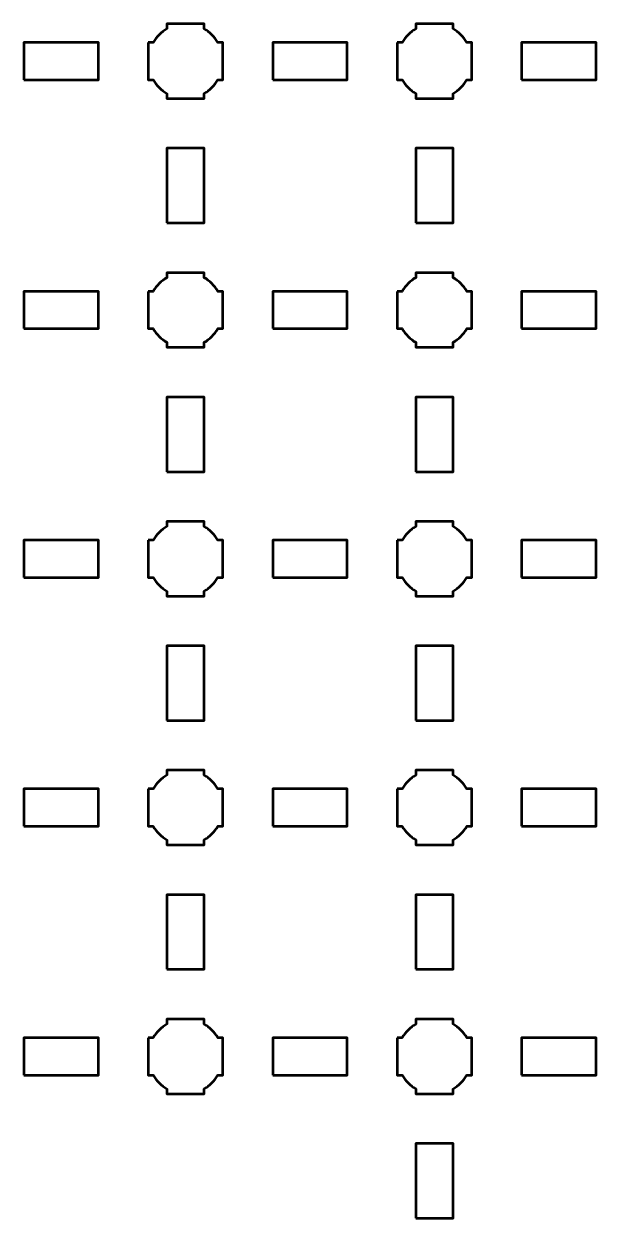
# Model space of a CAD drawing. Header units: centimetres. Extents: x -21.7 to 0.7, y -26 to -3.7.
# Drawn here: x -15.8 to -11.2, y -24.15 to -14.55 of the extents above; entities that cross this region are included whole.
import ezdxf

# ---------------------------------------------------------------- set-up
doc = ezdxf.new("R2010")
doc.units = ezdxf.units.CM
doc.header["$MEASUREMENT"] = 0
doc.layers.add('Layer 1', color=7, linetype='Continuous')

msp = doc.modelspace()

# ---------------------------------------------------------------- linework, layer by layer
at = {"layer": 'Layer 1', "lineweight": 53}
for points in [[(-15.8, -15), (-15.2, -15), (-15.2, -14.7), (-15.8, -14.7), (-15.8, -15)], [(-13.8, -15), (-13.2, -15), (-13.2, -14.7), (-13.8, -14.7), (-13.8, -15)], [(-11.8, -15), (-11.2, -15), (-11.2, -14.7), (-11.8, -14.7), (-11.8, -15)], [(-14.65, -16.15), (-14.35, -16.15), (-14.35, -15.55), (-14.65, -15.55), (-14.65, -16.15)], [(-12.65, -16.15), (-12.35, -16.15), (-12.35, -15.55), (-12.65, -15.55), (-12.65, -16.15)], [(-15.8, -17), (-15.2, -17), (-15.2, -16.7), (-15.8, -16.7), (-15.8, -17)], [(-13.8, -17), (-13.2, -17), (-13.2, -16.7), (-13.8, -16.7), (-13.8, -17)], [(-11.8, -17), (-11.2, -17), (-11.2, -16.7), (-11.8, -16.7), (-11.8, -17)], [(-14.65, -18.15), (-14.35, -18.15), (-14.35, -17.55), (-14.65, -17.55), (-14.65, -18.15)], [(-12.65, -18.15), (-12.35, -18.15), (-12.35, -17.55), (-12.65, -17.55), (-12.65, -18.15)], [(-15.8, -19), (-15.2, -19), (-15.2, -18.7), (-15.8, -18.7), (-15.8, -19)], [(-13.8, -19), (-13.2, -19), (-13.2, -18.7), (-13.8, -18.7), (-13.8, -19)], [(-11.8, -19), (-11.2, -19), (-11.2, -18.7), (-11.8, -18.7), (-11.8, -19)], [(-14.65, -20.15), (-14.35, -20.15), (-14.35, -19.55), (-14.65, -19.55), (-14.65, -20.15)], [(-12.65, -20.15), (-12.35, -20.15), (-12.35, -19.55), (-12.65, -19.55), (-12.65, -20.15)], [(-15.8, -21), (-15.2, -21), (-15.2, -20.7), (-15.8, -20.7), (-15.8, -21)], [(-13.8, -21), (-13.2, -21), (-13.2, -20.7), (-13.8, -20.7), (-13.8, -21)], [(-11.8, -21), (-11.2, -21), (-11.2, -20.7), (-11.8, -20.7), (-11.8, -21)], [(-14.65, -22.15), (-14.35, -22.15), (-14.35, -21.55), (-14.65, -21.55), (-14.65, -22.15)], [(-12.65, -22.15), (-12.35, -22.15), (-12.35, -21.55), (-12.65, -21.55), (-12.65, -22.15)], [(-15.8, -23), (-15.2, -23), (-15.2, -22.7), (-15.8, -22.7), (-15.8, -23)], [(-13.8, -23), (-13.2, -23), (-13.2, -22.7), (-13.8, -22.7), (-13.8, -23)], [(-11.8, -23), (-11.2, -23), (-11.2, -22.7), (-11.8, -22.7), (-11.8, -23)], [(-12.65, -24.15), (-12.35, -24.15), (-12.35, -23.55), (-12.65, -23.55), (-12.65, -24.15)]]:
    msp.add_lwpolyline(points, close=True, dxfattribs=at)
for points in [[(-14.8, -14.7), (-14.8, -14.7), (-14.75985, -14.7), (-14.75985, -14.7), (-14.75985, -14.7), (-14.7335, -14.65447), (-14.69553, -14.6165), (-14.65, -14.59015), (-14.65, -14.59015), (-14.65, -14.59015), (-14.65, -14.55), (-14.65, -14.55), (-14.65, -14.55), (-14.65, -14.55), (-14.5, -14.55), (-14.5, -14.55), (-14.5, -14.55), (-14.5, -14.55), (-14.35, -14.55), (-14.35, -14.55), (-14.35, -14.55), (-14.35, -14.55), (-14.35, -14.59015), (-14.35, -14.59015), (-14.35, -14.59015), (-14.30447, -14.6165), (-14.2665, -14.65447), (-14.24015, -14.7), (-14.24015, -14.7), (-14.24015, -14.7), (-14.2, -14.7), (-14.2, -14.7), (-14.2, -14.7), (-14.2, -14.7), (-14.2, -14.85), (-14.2, -14.85), (-14.2, -14.85), (-14.2, -14.85), (-14.2, -15), (-14.2, -15), (-14.2, -15), (-14.2, -15), (-14.24015, -15), (-14.24015, -15), (-14.24015, -15), (-14.2665, -15.04553), (-14.30447, -15.0835), (-14.35, -15.10985), (-14.35, -15.10985), (-14.35, -15.10985), (-14.35, -15.15), (-14.35, -15.15), (-14.35, -15.15), (-14.35, -15.15), (-14.5, -15.15), (-14.5, -15.15), (-14.5, -15.15), (-14.5, -15.15), (-14.65, -15.15), (-14.65, -15.15), (-14.65, -15.15), (-14.65, -15.15), (-14.65, -15.10985), (-14.65, -15.10985), (-14.65, -15.10985), (-14.69553, -15.0835), (-14.7335, -15.04553), (-14.75985, -15), (-14.75985, -15), (-14.75985, -15), (-14.8, -15), (-14.8, -15), (-14.8, -15), (-14.8, -15), (-14.8, -14.85), (-14.8, -14.85), (-14.8, -14.85), (-14.8, -14.85), (-14.8, -14.7), (-14.8, -14.7)], [(-12.8, -14.7), (-12.8, -14.7), (-12.75985, -14.7), (-12.75985, -14.7), (-12.75985, -14.7), (-12.7335, -14.65447), (-12.69553, -14.6165), (-12.65, -14.59015), (-12.65, -14.59015), (-12.65, -14.59015), (-12.65, -14.55), (-12.65, -14.55), (-12.65, -14.55), (-12.65, -14.55), (-12.5, -14.55), (-12.5, -14.55), (-12.5, -14.55), (-12.5, -14.55), (-12.35, -14.55), (-12.35, -14.55), (-12.35, -14.55), (-12.35, -14.55), (-12.35, -14.59015), (-12.35, -14.59015), (-12.35, -14.59015), (-12.30447, -14.6165), (-12.2665, -14.65447), (-12.24015, -14.7), (-12.24015, -14.7), (-12.24015, -14.7), (-12.2, -14.7), (-12.2, -14.7), (-12.2, -14.7), (-12.2, -14.7), (-12.2, -14.85), (-12.2, -14.85), (-12.2, -14.85), (-12.2, -14.85), (-12.2, -15), (-12.2, -15), (-12.2, -15), (-12.2, -15), (-12.24015, -15), (-12.24015, -15), (-12.24015, -15), (-12.2665, -15.04553), (-12.30447, -15.0835), (-12.35, -15.10985), (-12.35, -15.10985), (-12.35, -15.10985), (-12.35, -15.15), (-12.35, -15.15), (-12.35, -15.15), (-12.35, -15.15), (-12.5, -15.15), (-12.5, -15.15), (-12.5, -15.15), (-12.5, -15.15), (-12.65, -15.15), (-12.65, -15.15), (-12.65, -15.15), (-12.65, -15.15), (-12.65, -15.10985), (-12.65, -15.10985), (-12.65, -15.10985), (-12.69553, -15.0835), (-12.7335, -15.04553), (-12.75985, -15), (-12.75985, -15), (-12.75985, -15), (-12.8, -15), (-12.8, -15), (-12.8, -15), (-12.8, -15), (-12.8, -14.85), (-12.8, -14.85), (-12.8, -14.85), (-12.8, -14.85), (-12.8, -14.7), (-12.8, -14.7)], [(-14.8, -16.7), (-14.8, -16.7), (-14.75985, -16.7), (-14.75985, -16.7), (-14.75985, -16.7), (-14.7335, -16.65447), (-14.69553, -16.6165), (-14.65, -16.59015), (-14.65, -16.59015), (-14.65, -16.59015), (-14.65, -16.55), (-14.65, -16.55), (-14.65, -16.55), (-14.65, -16.55), (-14.5, -16.55), (-14.5, -16.55), (-14.5, -16.55), (-14.5, -16.55), (-14.35, -16.55), (-14.35, -16.55), (-14.35, -16.55), (-14.35, -16.55), (-14.35, -16.59015), (-14.35, -16.59015), (-14.35, -16.59015), (-14.30447, -16.6165), (-14.2665, -16.65447), (-14.24015, -16.7), (-14.24015, -16.7), (-14.24015, -16.7), (-14.2, -16.7), (-14.2, -16.7), (-14.2, -16.7), (-14.2, -16.7), (-14.2, -16.85), (-14.2, -16.85), (-14.2, -16.85), (-14.2, -16.85), (-14.2, -17), (-14.2, -17), (-14.2, -17), (-14.2, -17), (-14.24015, -17), (-14.24015, -17), (-14.24015, -17), (-14.2665, -17.04553), (-14.30447, -17.0835), (-14.35, -17.10985), (-14.35, -17.10985), (-14.35, -17.10985), (-14.35, -17.15), (-14.35, -17.15), (-14.35, -17.15), (-14.35, -17.15), (-14.5, -17.15), (-14.5, -17.15), (-14.5, -17.15), (-14.5, -17.15), (-14.65, -17.15), (-14.65, -17.15), (-14.65, -17.15), (-14.65, -17.15), (-14.65, -17.10985), (-14.65, -17.10985), (-14.65, -17.10985), (-14.69553, -17.0835), (-14.7335, -17.04553), (-14.75985, -17), (-14.75985, -17), (-14.75985, -17), (-14.8, -17), (-14.8, -17), (-14.8, -17), (-14.8, -17), (-14.8, -16.85), (-14.8, -16.85), (-14.8, -16.85), (-14.8, -16.85), (-14.8, -16.7), (-14.8, -16.7)], [(-12.8, -16.7), (-12.8, -16.7), (-12.75985, -16.7), (-12.75985, -16.7), (-12.75985, -16.7), (-12.7335, -16.65447), (-12.69553, -16.6165), (-12.65, -16.59015), (-12.65, -16.59015), (-12.65, -16.59015), (-12.65, -16.55), (-12.65, -16.55), (-12.65, -16.55), (-12.65, -16.55), (-12.5, -16.55), (-12.5, -16.55), (-12.5, -16.55), (-12.5, -16.55), (-12.35, -16.55), (-12.35, -16.55), (-12.35, -16.55), (-12.35, -16.55), (-12.35, -16.59015), (-12.35, -16.59015), (-12.35, -16.59015), (-12.30447, -16.6165), (-12.2665, -16.65447), (-12.24015, -16.7), (-12.24015, -16.7), (-12.24015, -16.7), (-12.2, -16.7), (-12.2, -16.7), (-12.2, -16.7), (-12.2, -16.7), (-12.2, -16.85), (-12.2, -16.85), (-12.2, -16.85), (-12.2, -16.85), (-12.2, -17), (-12.2, -17), (-12.2, -17), (-12.2, -17), (-12.24015, -17), (-12.24015, -17), (-12.24015, -17), (-12.2665, -17.04553), (-12.30447, -17.0835), (-12.35, -17.10985), (-12.35, -17.10985), (-12.35, -17.10985), (-12.35, -17.15), (-12.35, -17.15), (-12.35, -17.15), (-12.35, -17.15), (-12.5, -17.15), (-12.5, -17.15), (-12.5, -17.15), (-12.5, -17.15), (-12.65, -17.15), (-12.65, -17.15), (-12.65, -17.15), (-12.65, -17.15), (-12.65, -17.10985), (-12.65, -17.10985), (-12.65, -17.10985), (-12.69553, -17.0835), (-12.7335, -17.04553), (-12.75985, -17), (-12.75985, -17), (-12.75985, -17), (-12.8, -17), (-12.8, -17), (-12.8, -17), (-12.8, -17), (-12.8, -16.85), (-12.8, -16.85), (-12.8, -16.85), (-12.8, -16.85), (-12.8, -16.7), (-12.8, -16.7)], [(-14.8, -18.7), (-14.8, -18.7), (-14.75985, -18.7), (-14.75985, -18.7), (-14.75985, -18.7), (-14.7335, -18.65447), (-14.69553, -18.6165), (-14.65, -18.59015), (-14.65, -18.59015), (-14.65, -18.59015), (-14.65, -18.55), (-14.65, -18.55), (-14.65, -18.55), (-14.65, -18.55), (-14.5, -18.55), (-14.5, -18.55), (-14.5, -18.55), (-14.5, -18.55), (-14.35, -18.55), (-14.35, -18.55), (-14.35, -18.55), (-14.35, -18.55), (-14.35, -18.59015), (-14.35, -18.59015), (-14.35, -18.59015), (-14.30447, -18.6165), (-14.2665, -18.65447), (-14.24015, -18.7), (-14.24015, -18.7), (-14.24015, -18.7), (-14.2, -18.7), (-14.2, -18.7), (-14.2, -18.7), (-14.2, -18.7), (-14.2, -18.85), (-14.2, -18.85), (-14.2, -18.85), (-14.2, -18.85), (-14.2, -19), (-14.2, -19), (-14.2, -19), (-14.2, -19), (-14.24015, -19), (-14.24015, -19), (-14.24015, -19), (-14.2665, -19.04553), (-14.30447, -19.0835), (-14.35, -19.10985), (-14.35, -19.10985), (-14.35, -19.10985), (-14.35, -19.15), (-14.35, -19.15), (-14.35, -19.15), (-14.35, -19.15), (-14.5, -19.15), (-14.5, -19.15), (-14.5, -19.15), (-14.5, -19.15), (-14.65, -19.15), (-14.65, -19.15), (-14.65, -19.15), (-14.65, -19.15), (-14.65, -19.10985), (-14.65, -19.10985), (-14.65, -19.10985), (-14.69553, -19.0835), (-14.7335, -19.04553), (-14.75985, -19), (-14.75985, -19), (-14.75985, -19), (-14.8, -19), (-14.8, -19), (-14.8, -19), (-14.8, -19), (-14.8, -18.85), (-14.8, -18.85), (-14.8, -18.85), (-14.8, -18.85), (-14.8, -18.7), (-14.8, -18.7)], [(-12.8, -18.7), (-12.8, -18.7), (-12.75985, -18.7), (-12.75985, -18.7), (-12.75985, -18.7), (-12.7335, -18.65447), (-12.69553, -18.6165), (-12.65, -18.59015), (-12.65, -18.59015), (-12.65, -18.59015), (-12.65, -18.55), (-12.65, -18.55), (-12.65, -18.55), (-12.65, -18.55), (-12.5, -18.55), (-12.5, -18.55), (-12.5, -18.55), (-12.5, -18.55), (-12.35, -18.55), (-12.35, -18.55), (-12.35, -18.55), (-12.35, -18.55), (-12.35, -18.59015), (-12.35, -18.59015), (-12.35, -18.59015), (-12.30447, -18.6165), (-12.2665, -18.65447), (-12.24015, -18.7), (-12.24015, -18.7), (-12.24015, -18.7), (-12.2, -18.7), (-12.2, -18.7), (-12.2, -18.7), (-12.2, -18.7), (-12.2, -18.85), (-12.2, -18.85), (-12.2, -18.85), (-12.2, -18.85), (-12.2, -19), (-12.2, -19), (-12.2, -19), (-12.2, -19), (-12.24015, -19), (-12.24015, -19), (-12.24015, -19), (-12.2665, -19.04553), (-12.30447, -19.0835), (-12.35, -19.10985), (-12.35, -19.10985), (-12.35, -19.10985), (-12.35, -19.15), (-12.35, -19.15), (-12.35, -19.15), (-12.35, -19.15), (-12.5, -19.15), (-12.5, -19.15), (-12.5, -19.15), (-12.5, -19.15), (-12.65, -19.15), (-12.65, -19.15), (-12.65, -19.15), (-12.65, -19.15), (-12.65, -19.10985), (-12.65, -19.10985), (-12.65, -19.10985), (-12.69553, -19.0835), (-12.7335, -19.04553), (-12.75985, -19), (-12.75985, -19), (-12.75985, -19), (-12.8, -19), (-12.8, -19), (-12.8, -19), (-12.8, -19), (-12.8, -18.85), (-12.8, -18.85), (-12.8, -18.85), (-12.8, -18.85), (-12.8, -18.7), (-12.8, -18.7)], [(-14.8, -20.7), (-14.8, -20.7), (-14.75985, -20.7), (-14.75985, -20.7), (-14.75985, -20.7), (-14.7335, -20.65447), (-14.69553, -20.6165), (-14.65, -20.59015), (-14.65, -20.59015), (-14.65, -20.59015), (-14.65, -20.55), (-14.65, -20.55), (-14.65, -20.55), (-14.65, -20.55), (-14.5, -20.55), (-14.5, -20.55), (-14.5, -20.55), (-14.5, -20.55), (-14.35, -20.55), (-14.35, -20.55), (-14.35, -20.55), (-14.35, -20.55), (-14.35, -20.59015), (-14.35, -20.59015), (-14.35, -20.59015), (-14.30447, -20.6165), (-14.2665, -20.65447), (-14.24015, -20.7), (-14.24015, -20.7), (-14.24015, -20.7), (-14.2, -20.7), (-14.2, -20.7), (-14.2, -20.7), (-14.2, -20.7), (-14.2, -20.85), (-14.2, -20.85), (-14.2, -20.85), (-14.2, -20.85), (-14.2, -21), (-14.2, -21), (-14.2, -21), (-14.2, -21), (-14.24015, -21), (-14.24015, -21), (-14.24015, -21), (-14.2665, -21.04553), (-14.30447, -21.0835), (-14.35, -21.10985), (-14.35, -21.10985), (-14.35, -21.10985), (-14.35, -21.15), (-14.35, -21.15), (-14.35, -21.15), (-14.35, -21.15), (-14.5, -21.15), (-14.5, -21.15), (-14.5, -21.15), (-14.5, -21.15), (-14.65, -21.15), (-14.65, -21.15), (-14.65, -21.15), (-14.65, -21.15), (-14.65, -21.10985), (-14.65, -21.10985), (-14.65, -21.10985), (-14.69553, -21.0835), (-14.7335, -21.04553), (-14.75985, -21), (-14.75985, -21), (-14.75985, -21), (-14.8, -21), (-14.8, -21), (-14.8, -21), (-14.8, -21), (-14.8, -20.85), (-14.8, -20.85), (-14.8, -20.85), (-14.8, -20.85), (-14.8, -20.7), (-14.8, -20.7)], [(-12.8, -20.7), (-12.8, -20.7), (-12.75985, -20.7), (-12.75985, -20.7), (-12.75985, -20.7), (-12.7335, -20.65447), (-12.69553, -20.6165), (-12.65, -20.59015), (-12.65, -20.59015), (-12.65, -20.59015), (-12.65, -20.55), (-12.65, -20.55), (-12.65, -20.55), (-12.65, -20.55), (-12.5, -20.55), (-12.5, -20.55), (-12.5, -20.55), (-12.5, -20.55), (-12.35, -20.55), (-12.35, -20.55), (-12.35, -20.55), (-12.35, -20.55), (-12.35, -20.59015), (-12.35, -20.59015), (-12.35, -20.59015), (-12.30447, -20.6165), (-12.2665, -20.65447), (-12.24015, -20.7), (-12.24015, -20.7), (-12.24015, -20.7), (-12.2, -20.7), (-12.2, -20.7), (-12.2, -20.7), (-12.2, -20.7), (-12.2, -20.85), (-12.2, -20.85), (-12.2, -20.85), (-12.2, -20.85), (-12.2, -21), (-12.2, -21), (-12.2, -21), (-12.2, -21), (-12.24015, -21), (-12.24015, -21), (-12.24015, -21), (-12.2665, -21.04553), (-12.30447, -21.0835), (-12.35, -21.10985), (-12.35, -21.10985), (-12.35, -21.10985), (-12.35, -21.15), (-12.35, -21.15), (-12.35, -21.15), (-12.35, -21.15), (-12.5, -21.15), (-12.5, -21.15), (-12.5, -21.15), (-12.5, -21.15), (-12.65, -21.15), (-12.65, -21.15), (-12.65, -21.15), (-12.65, -21.15), (-12.65, -21.10985), (-12.65, -21.10985), (-12.65, -21.10985), (-12.69553, -21.0835), (-12.7335, -21.04553), (-12.75985, -21), (-12.75985, -21), (-12.75985, -21), (-12.8, -21), (-12.8, -21), (-12.8, -21), (-12.8, -21), (-12.8, -20.85), (-12.8, -20.85), (-12.8, -20.85), (-12.8, -20.85), (-12.8, -20.7), (-12.8, -20.7)], [(-14.8, -22.7), (-14.8, -22.7), (-14.75985, -22.7), (-14.75985, -22.7), (-14.75985, -22.7), (-14.7335, -22.65447), (-14.69553, -22.6165), (-14.65, -22.59015), (-14.65, -22.59015), (-14.65, -22.59015), (-14.65, -22.55), (-14.65, -22.55), (-14.65, -22.55), (-14.65, -22.55), (-14.5, -22.55), (-14.5, -22.55), (-14.5, -22.55), (-14.5, -22.55), (-14.35, -22.55), (-14.35, -22.55), (-14.35, -22.55), (-14.35, -22.55), (-14.35, -22.59015), (-14.35, -22.59015), (-14.35, -22.59015), (-14.30447, -22.6165), (-14.2665, -22.65447), (-14.24015, -22.7), (-14.24015, -22.7), (-14.24015, -22.7), (-14.2, -22.7), (-14.2, -22.7), (-14.2, -22.7), (-14.2, -22.7), (-14.2, -22.85), (-14.2, -22.85), (-14.2, -22.85), (-14.2, -22.85), (-14.2, -23), (-14.2, -23), (-14.2, -23), (-14.2, -23), (-14.24015, -23), (-14.24015, -23), (-14.24015, -23), (-14.2665, -23.04553), (-14.30447, -23.0835), (-14.35, -23.10985), (-14.35, -23.10985), (-14.35, -23.10985), (-14.35, -23.15), (-14.35, -23.15), (-14.35, -23.15), (-14.35, -23.15), (-14.5, -23.15), (-14.5, -23.15), (-14.5, -23.15), (-14.5, -23.15), (-14.65, -23.15), (-14.65, -23.15), (-14.65, -23.15), (-14.65, -23.15), (-14.65, -23.10985), (-14.65, -23.10985), (-14.65, -23.10985), (-14.69553, -23.0835), (-14.7335, -23.04553), (-14.75985, -23), (-14.75985, -23), (-14.75985, -23), (-14.8, -23), (-14.8, -23), (-14.8, -23), (-14.8, -23), (-14.8, -22.85), (-14.8, -22.85), (-14.8, -22.85), (-14.8, -22.85), (-14.8, -22.7), (-14.8, -22.7)], [(-12.8, -22.7), (-12.8, -22.7), (-12.75985, -22.7), (-12.75985, -22.7), (-12.75985, -22.7), (-12.7335, -22.65447), (-12.69553, -22.6165), (-12.65, -22.59015), (-12.65, -22.59015), (-12.65, -22.59015), (-12.65, -22.55), (-12.65, -22.55), (-12.65, -22.55), (-12.65, -22.55), (-12.5, -22.55), (-12.5, -22.55), (-12.5, -22.55), (-12.5, -22.55), (-12.35, -22.55), (-12.35, -22.55), (-12.35, -22.55), (-12.35, -22.55), (-12.35, -22.59015), (-12.35, -22.59015), (-12.35, -22.59015), (-12.30447, -22.6165), (-12.2665, -22.65447), (-12.24015, -22.7), (-12.24015, -22.7), (-12.24015, -22.7), (-12.2, -22.7), (-12.2, -22.7), (-12.2, -22.7), (-12.2, -22.7), (-12.2, -22.85), (-12.2, -22.85), (-12.2, -22.85), (-12.2, -22.85), (-12.2, -23), (-12.2, -23), (-12.2, -23), (-12.2, -23), (-12.24015, -23), (-12.24015, -23), (-12.24015, -23), (-12.2665, -23.04553), (-12.30447, -23.0835), (-12.35, -23.10985), (-12.35, -23.10985), (-12.35, -23.10985), (-12.35, -23.15), (-12.35, -23.15), (-12.35, -23.15), (-12.35, -23.15), (-12.5, -23.15), (-12.5, -23.15), (-12.5, -23.15), (-12.5, -23.15), (-12.65, -23.15), (-12.65, -23.15), (-12.65, -23.15), (-12.65, -23.15), (-12.65, -23.10985), (-12.65, -23.10985), (-12.65, -23.10985), (-12.69553, -23.0835), (-12.7335, -23.04553), (-12.75985, -23), (-12.75985, -23), (-12.75985, -23), (-12.8, -23), (-12.8, -23), (-12.8, -23), (-12.8, -23), (-12.8, -22.85), (-12.8, -22.85), (-12.8, -22.85), (-12.8, -22.85), (-12.8, -22.7), (-12.8, -22.7)]]:
    msp.add_open_spline(points, degree=3, knots=[0, 0, 0, 0, 0.05, 0.05, 0.05, 0.05, 0.1, 0.1, 0.1, 0.1, 0.15, 0.15, 0.15, 0.15, 0.2, 0.2, 0.2, 0.2, 0.25, 0.25, 0.25, 0.25, 0.3, 0.3, 0.3, 0.3, 0.35, 0.35, 0.35, 0.35, 0.4, 0.4, 0.4, 0.4, 0.45, 0.45, 0.45, 0.45, 0.4999999999999999, 0.4999999999999999, 0.4999999999999999, 0.4999999999999999, 0.5499999999999999, 0.5499999999999999, 0.5499999999999999, 0.5499999999999999, 0.6, 0.6, 0.6, 0.6, 0.65, 0.65, 0.65, 0.65, 0.7000000000000001, 0.7000000000000001, 0.7000000000000001, 0.7000000000000001, 0.7500000000000001, 0.7500000000000001, 0.7500000000000001, 0.7500000000000001, 0.8000000000000002, 0.8000000000000002, 0.8000000000000002, 0.8000000000000002, 0.8500000000000002, 0.8500000000000002, 0.8500000000000002, 0.8500000000000002, 0.9000000000000002, 0.9000000000000002, 0.9000000000000002, 0.9000000000000002, 0.9500000000000003, 0.9500000000000003, 0.9500000000000003, 0.9500000000000003, 1, 1, 1, 1], dxfattribs=at)

doc.saveas('drawing.dxf')
